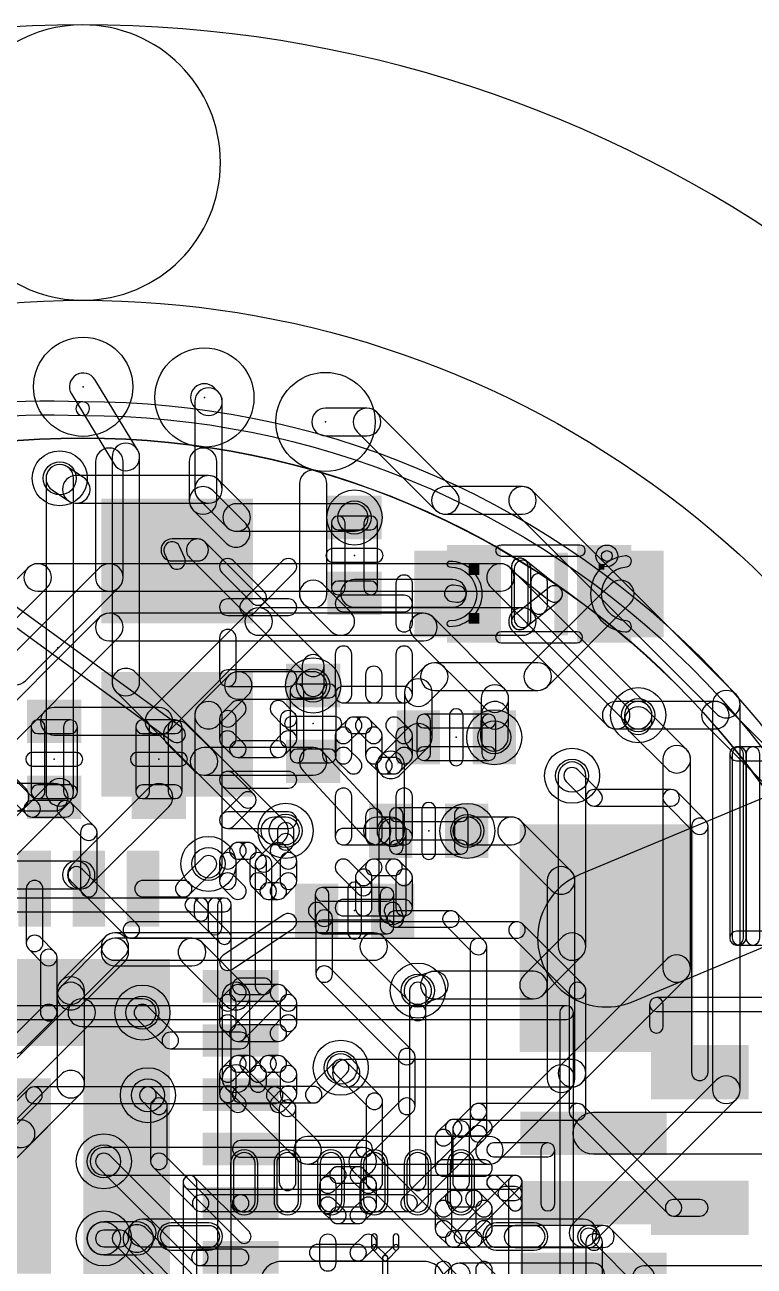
# Model space of a CAD drawing. Extents: x 0 to 2.5, y 0 to 3.1.
# Drawn here: x 0.6121 to 0.8769, y 1.5579 to 2.0087 of the extents above; entities that cross this region are included whole.
import ezdxf

# ---------------------------------------------------------------- set-up
doc = ezdxf.new("R2010")
doc.units = 0
for name, color, linetype in [('1', 22, 'CONTINUOUS'), ('15', 6, 'CONTINUOUS'), ('16', 175, 'CONTINUOUS'), ('17', 82, 'CONTINUOUS'), ('18', 82, 'CONTINUOUS'), ('19', 53, 'CONTINUOUS'), ('2', 4, 'CONTINUOUS'), ('21', 253, 'CONTINUOUS'), ('22', 253, 'CONTINUOUS'), ('23', 7, 'CONTINUOUS'), ('24', 7, 'CONTINUOUS'), ('31', 253, 'CONTINUOUS'), ('32', 253, 'CONTINUOUS'), ('46', 140, 'CONTINUOUS'), ('51', 253, 'CONTINUOUS')]:
    doc.layers.add(name, color=color, linetype=linetype)

# ---------------------------------------------------------------- blocks, each defined once
blk = doc.blocks.new('RECT')
blk.add_solid([(-0.5, -0.5), (0.5, -0.5), (-0.5, 0.5), (0.5, 0.5)])
blk = doc.blocks.new('RECT96000X40000R100')
blk.add_lwpolyline([(0.011811, 0), (0.011811, 0, 0.414214), (0.00689, 0.004921), (-0.00689, 0.004921, 0.414214), (-0.011811, 0), (-0.011811, 0, 0.414214), (-0.00689, -0.004921), (0.00689, -0.004921, 0.414214)], format="xyb", close=True)
blk = doc.blocks.new('RECT87872X31872R100')
blk.add_lwpolyline([(0.010811, 0), (0.010811, 0, 0.414214), (0.00689, 0.003921), (-0.00689, 0.003921, 0.414214), (-0.010811, 0), (-0.010811, 0, 0.414214), (-0.00689, -0.003921), (0.00689, -0.003921, 0.414214)], format="xyb", close=True)
blk = doc.blocks.new('RECT272000X246400R25')
blk.add_lwpolyline([(0.033465, -0.022736), (0.033465, 0.022736, 0.414214), (0.025886, 0.030315), (-0.025886, 0.030315, 0.414214), (-0.033465, 0.022736), (-0.033465, -0.022736, 0.414214), (-0.025886, -0.030315), (0.025886, -0.030315, 0.414214)], format="xyb", close=True)
blk = doc.blocks.new('ROUNDP')
blk.add_circle((0, 0), 0.5)
blk = doc.blocks.new('ROUNDV')
blk.add_circle((0, 0), 0.5)

msp = doc.modelspace()

# ---------------------------------------------------------------- linework, layer by layer
at = {"layer": '1'}
for points in [[(0.632973, 1.866793, 1), (0.633169, 1.871789, 0.267949), (0.356626, 1.726295, 1), (0.360854, 1.723627, -0.267949)], [(0.945531, 1.554331, 1), (0.950531, 1.554331, 0.414214), (0.633071, 1.871791, 1), (0.633071, 1.866791, -0.414214)], [(0.66552, 1.814), (0.67474, 1.814, 1), (0.67474, 1.822), (0.66552, 1.822, 1)], [(0.670081, 1.815251), (0.668247, 1.819251, 1), (0.662793, 1.816749), (0.664627, 1.812749, 1)], [(0.671912, 1.815172), (0.713912, 1.773172, 1), (0.719569, 1.778828), (0.677569, 1.820828, 1)], [(0.578976, 1.811574), (0.66559, 1.748582, 1), (0.669119, 1.753434), (0.582505, 1.816426, 1)], [(0.73174, 1.79722), (0.767433, 1.79722, 1), (0.767433, 1.80722), (0.73174, 1.80722, 1)], [(0.767122, 1.799237), (0.768933, 1.799048, 1), (0.769555, 1.805015), (0.767744, 1.805204, 1)], [(0.801803, 1.768464), (0.831835, 1.798496, 1), (0.824764, 1.805567), (0.794732, 1.775536, 1)], [(0.71274, 1.776), (0.71274, 1.76878, 1), (0.72074, 1.76878), (0.72074, 1.776, 1)], [(0.758465, 1.762653), (0.764276, 1.768464, 1), (0.757205, 1.775536), (0.751394, 1.769725, 1)], [(0.76074, 1.767), (0.798268, 1.767, 1), (0.798268, 1.777), (0.76074, 1.777, 1)], [(0.759929, 1.749969), (0.759929, 1.766189, 1), (0.749929, 1.766189), (0.749929, 1.749969, 1)], [(0.663819, 1.747472), (0.673606, 1.737685, 1), (0.680677, 1.744756), (0.67089, 1.754543, 1)], [(0.751394, 1.753504), (0.741394, 1.743504, 1), (0.748465, 1.736433), (0.758465, 1.746433, 1)], [(0.677142, 1.73622), (0.71674, 1.73622, 1), (0.71674, 1.74622), (0.677142, 1.74622, 1)], [(0.713062, 1.737834), (0.736314, 1.712582, 1), (0.74367, 1.719355), (0.720418, 1.744607, 1)], [(0.739929, 1.739969), (0.739929, 1.715969, 1), (0.749929, 1.715969), (0.749929, 1.739969, 1)], [(0.87048, 1.741476), (0.925598, 1.741476, 1), (0.925598, 1.746476), (0.87048, 1.746476, 1)], [(0.87298, 1.677047), (0.87298, 1.743976, 1), (0.86798, 1.743976), (0.86798, 1.677047, 1)], [(0.873886, 1.677047), (0.873886, 1.743976, 1), (0.868886, 1.743976), (0.868886, 1.677047, 1)], [(0.878886, 1.677047), (0.878886, 1.743976, 1), (0.873886, 1.743976), (0.873886, 1.677047, 1)], [(0.616861, 1.726121), (0.602861, 1.740121, 1), (0.598619, 1.735879), (0.612619, 1.721879, 1)], [(0.83289, 1.653986), (0.917535, 1.689419, 1), (0.898228, 1.735541), (0.813583, 1.700108, 1)], [(0.62674, 1.727), (0.61474, 1.727, 1), (0.61474, 1.721), (0.62674, 1.721, 1)], [(0.637405, 1.717578), (0.628861, 1.726121, 1), (0.624619, 1.721879), (0.633162, 1.713335, 1)], [(0.638283, 1.695), (0.638283, 1.715457, 1), (0.632283, 1.715457), (0.632283, 1.695, 1)], [(0.70374, 1.716), (0.70374, 1.712, 1), (0.70974, 1.712), (0.70974, 1.716, 1)], [(0.739992, 1.710969), (0.744929, 1.710969, 1), (0.744929, 1.720969), (0.739992, 1.720969, 1)], [(0.741394, 1.712433), (0.742016, 1.711811, 1), (0.749087, 1.718882), (0.748465, 1.719504, 1)], [(0.740551, 1.715346), (0.740551, 1.687031, 1), (0.750551, 1.687031), (0.750551, 1.715346, 1)], [(0.772488, 1.710969), (0.772709, 1.710969, 1), (0.772709, 1.720969), (0.772488, 1.720969, 1)], [(0.704619, 1.714121), (0.696619, 1.706121, 1), (0.700861, 1.701879), (0.708861, 1.709879, 1)], [(0.671861, 1.692879), (0.680861, 1.701879, 1), (0.676619, 1.706121), (0.667619, 1.697121, 1)], [(0.69574, 1.704), (0.69574, 1.659567, 1), (0.70174, 1.659567), (0.70174, 1.704, 1)], [(0.612598, 1.695), (0.612598, 1.675142, 1), (0.618598, 1.675142), (0.618598, 1.695, 1)], [(0.654969, 1.692), (0.66974, 1.692, 1), (0.66974, 1.698), (0.654969, 1.698, 1)], [(0.722861, 1.686405), (0.720113, 1.689153, 1), (0.715871, 1.68491), (0.718619, 1.682162, 1)], [(0.72374, 1.664), (0.72374, 1.684283, 1), (0.71774, 1.684283), (0.71774, 1.664, 1)], [(0.749423, 1.684966), (0.748391, 1.687998, 1), (0.742711, 1.686065), (0.743743, 1.683034, 1)], [(0.76674, 1.687), (0.746583, 1.687, 1), (0.746583, 1.681), (0.76674, 1.681, 1)], [(0.778861, 1.676121), (0.768861, 1.686121, 1), (0.764619, 1.681879), (0.774619, 1.671879, 1)], [(0.613477, 1.67302), (0.618619, 1.667879, 1), (0.622861, 1.672121), (0.61772, 1.677263, 1)], [(0.77974, 1.606), (0.77974, 1.674, 1), (0.77374, 1.674), (0.77374, 1.606, 1)], [(0.941346, 1.679547), (0.87048, 1.679547, 1), (0.87048, 1.674547), (0.941346, 1.674547, 1)], [(0.61774, 1.67), (0.61774, 1.65, 1), (0.62374, 1.65), (0.62374, 1.67, 1)], [(0.752861, 1.636121), (0.722861, 1.666121, 1), (0.718619, 1.661879), (0.748619, 1.631879, 1)], [(0.69874, 1.662567), (0.690402, 1.662567, 1), (0.690402, 1.656567), (0.69874, 1.656567, 1)], [(0.618619, 1.652121), (0.606619, 1.640121, 1), (0.610861, 1.635879), (0.622861, 1.647879, 1)], [(0.66698, 1.642003), (0.656861, 1.652121, 1), (0.652619, 1.647879), (0.662737, 1.637761, 1)], [(0.690402, 1.642882), (0.664858, 1.642882, 1), (0.664858, 1.636882), (0.690402, 1.636882, 1)], [(0.75374, 1.616), (0.75374, 1.634, 1), (0.74774, 1.634), (0.74774, 1.616, 1)], [(0.719058, 1.618076), (0.728861, 1.627879, 1), (0.724619, 1.632121), (0.714816, 1.622318, 1)], [(0.61328, 1.622121), (0.58395, 1.592791, 1), (0.588192, 1.588548), (0.617523, 1.617879, 1)], [(0.65674, 1.623), (0.615402, 1.623, 1), (0.615402, 1.617), (0.65674, 1.617, 1)], [(0.662861, 1.618121), (0.658861, 1.622121, 1), (0.654619, 1.617879), (0.658619, 1.613879, 1)], [(0.690402, 1.617197), (0.716937, 1.617197, 1), (0.716937, 1.623197), (0.690402, 1.623197, 1)], [(0.66374, 1.596), (0.66374, 1.616, 1), (0.65774, 1.616), (0.65774, 1.596, 1)], [(0.737373, 1.59839), (0.752861, 1.613879, 1), (0.748619, 1.618121), (0.733131, 1.602633, 1)], [(0.818512, 1.598681), (0.919693, 1.598681, 1), (0.919693, 1.613681), (0.818512, 1.613681, 1)], [(0.753688, 1.578705), (0.778861, 1.603879, 1), (0.774619, 1.608121), (0.749446, 1.582948, 1)], [(0.690402, 1.597512), (0.735252, 1.597512, 1), (0.735252, 1.603512), (0.690402, 1.603512, 1)], [(0.67772, 1.563263), (0.642861, 1.598121, 1), (0.638619, 1.593879), (0.673477, 1.55902, 1)], [(0.678035, 1.582948), (0.662861, 1.598121, 1), (0.658619, 1.593879), (0.673792, 1.578705, 1)], [(0.690402, 1.583827), (0.675913, 1.583827, 1), (0.675913, 1.577827), (0.690402, 1.577827, 1)], [(0.690402, 1.577827), (0.751567, 1.577827, 1), (0.751567, 1.583827), (0.690402, 1.583827, 1)], [(0.64674, 1.571), (0.64074, 1.571, 1), (0.64074, 1.565), (0.64674, 1.565, 1)], [(0.675405, 1.543578), (0.648861, 1.570121, 1), (0.644619, 1.565879), (0.671162, 1.539335, 1)], [(0.690402, 1.564142), (0.675598, 1.564142, 1), (0.675598, 1.558142), (0.690402, 1.558142, 1)], [(0.766912, 1.557828), (0.705912, 1.496828, 1), (0.711569, 1.491172), (0.772569, 1.552172, 1)], [(0.818512, 1.559), (0.76974, 1.559, 1), (0.76974, 1.551), (0.818512, 1.551, 1)]]:
    msp.add_lwpolyline(points, format="xyb", close=True, dxfattribs=at)
at = {"layer": '15'}
for points in [[(0.653013, 1.854337), (0.637509, 1.879841, 1), (0.628964, 1.874647), (0.644468, 1.849143, 1)], [(0.65374, 1.77), (0.65374, 1.85174, 1), (0.64374, 1.85174), (0.64374, 1.77, 1)], [(0.61974, 1.844), (0.61974, 1.73, 1), (0.62974, 1.73), (0.62974, 1.844, 1)], [(0.706276, 1.719536), (0.652276, 1.773536, 1), (0.645205, 1.766464), (0.699205, 1.712464, 1)], [(0.82974, 1.758), (0.82974, 1.756, 1), (0.83974, 1.756), (0.83974, 1.758, 1)], [(0.831205, 1.752464), (0.845205, 1.738464, 1), (0.852276, 1.745536), (0.838276, 1.759536, 1)], [(0.84374, 1.742), (0.84374, 1.666, 1), (0.85374, 1.666), (0.85374, 1.742, 1)], [(0.80574, 1.736), (0.80574, 1.674, 1), (0.81574, 1.674), (0.81574, 1.736, 1)], [(0.621205, 1.733536), (0.591205, 1.703536, 1), (0.598276, 1.696464), (0.628276, 1.726464, 1)], [(0.70674, 1.721), (0.70274, 1.721, 1), (0.70274, 1.711), (0.70674, 1.711, 1)], [(0.632276, 1.654464), (0.648276, 1.670464, 1), (0.641205, 1.677536), (0.625205, 1.661536, 1)], [(0.64474, 1.669), (0.73874, 1.669, 1), (0.73874, 1.679), (0.64474, 1.679, 1)], [(0.735205, 1.670464), (0.751205, 1.654464, 1), (0.758276, 1.661536), (0.742276, 1.677536, 1)], [(0.807205, 1.677536), (0.793205, 1.663536, 1), (0.800276, 1.656464), (0.814276, 1.670464, 1)], [(0.845205, 1.669536), (0.807205, 1.631536, 1), (0.814276, 1.624464), (0.852276, 1.662464, 1)], [(0.759159, 1.664743), (0.753159, 1.662743, 1), (0.756321, 1.653257), (0.762321, 1.655257, 1)], [(0.79674, 1.665), (0.76074, 1.665, 1), (0.76074, 1.655), (0.79674, 1.655, 1)], [(0.63374, 1.624), (0.63374, 1.658, 1), (0.62374, 1.658), (0.62374, 1.624, 1)], [(0.732276, 1.631536), (0.730276, 1.633536, 1), (0.723205, 1.626464), (0.725205, 1.624464, 1)], [(0.81074, 1.633), (0.72874, 1.633, 1), (0.72874, 1.623), (0.81074, 1.623, 1)], [(0.608276, 1.596464), (0.632276, 1.620464, 1), (0.625205, 1.627536), (0.601205, 1.603536, 1)], [(0.64074, 1.591), (0.73474, 1.591, 1), (0.73474, 1.601), (0.64074, 1.601, 1)], [(0.731205, 1.592464), (0.835205, 1.488464, 1), (0.842276, 1.495536), (0.738276, 1.599536, 1)]]:
    msp.add_lwpolyline(points, format="xyb", close=True, dxfattribs=at)
at = {"layer": '16'}
for points in [[(0.632973, 1.866793, 1), (0.633169, 1.871789, 0.267949), (0.356626, 1.726295, 1), (0.360854, 1.723627, -0.267949)], [(0.945531, 1.554331, 1), (0.950531, 1.554331, 0.414214), (0.633071, 1.871791, 1), (0.633071, 1.866791, -0.414214)], [(0.664276, 1.752244), (0.700496, 1.788464, 1), (0.693425, 1.795536), (0.657205, 1.759315, 1)], [(0.696961, 1.787), (0.79274, 1.787, 1), (0.79274, 1.797), (0.696961, 1.797, 1)], [(0.789205, 1.788464), (0.823205, 1.754464, 1), (0.830276, 1.761536), (0.796276, 1.795536, 1)], [(0.82674, 1.753), (0.83474, 1.753, 1), (0.83474, 1.763), (0.82674, 1.763, 1)], [(0.86274, 1.763), (0.83474, 1.763, 1), (0.83474, 1.753), (0.86274, 1.753, 1)], [(0.859205, 1.754464), (0.893205, 1.720464, 1), (0.900276, 1.727536), (0.866276, 1.761536, 1)], [(0.66074, 1.76078), (0.62274, 1.76078, 1), (0.62274, 1.75078), (0.66074, 1.75078, 1)], [(0.612055, 1.731756), (0.596276, 1.747536, 1), (0.589205, 1.740464), (0.604984, 1.724685, 1)], [(0.820861, 1.730121), (0.812861, 1.738121, 1), (0.808619, 1.733879), (0.816619, 1.725879, 1)], [(0.62274, 1.73322), (0.60852, 1.73322, 1), (0.60852, 1.72322), (0.62274, 1.72322, 1)], [(0.636055, 1.696464), (0.664276, 1.724685, 1), (0.657205, 1.731756), (0.628984, 1.703536, 1)], [(0.84674, 1.731), (0.81874, 1.731, 1), (0.81874, 1.725), (0.84674, 1.725, 1)], [(0.859224, 1.719759), (0.848861, 1.730121, 1), (0.844619, 1.725879), (0.854981, 1.715516, 1)], [(0.860102, 1.62835), (0.860102, 1.717638, 1), (0.854102, 1.717638), (0.854102, 1.62835, 1)], [(0.56674, 1.695), (0.63074, 1.695, 1), (0.63074, 1.705), (0.56674, 1.705, 1)], [(0.63074, 1.695), (0.63252, 1.695, 1), (0.63252, 1.705), (0.63074, 1.705, 1)], [(0.652861, 1.682121), (0.632861, 1.702121, 1), (0.628619, 1.697879), (0.648619, 1.677879, 1)], [(0.79074, 1.683), (0.65074, 1.683, 1), (0.65074, 1.677), (0.79074, 1.677, 1)], [(0.814861, 1.660121), (0.792861, 1.682121, 1), (0.788619, 1.677879), (0.810619, 1.655879, 1)], [(0.757693, 1.650029), (0.75774, 1.657982, 1), (0.75174, 1.658018), (0.751693, 1.650065, 1)], [(0.80974, 1.658), (0.80974, 1.614, 1), (0.81574, 1.614), (0.81574, 1.658, 1)], [(0.629205, 1.653536), (0.567205, 1.591536, 1), (0.574276, 1.584464), (0.636276, 1.646464, 1)], [(0.65474, 1.655), (0.63274, 1.655, 1), (0.63274, 1.645), (0.65474, 1.645, 1)], [(0.49374, 1.6475), (0.80874, 1.6475, 1), (0.80874, 1.6525), (0.49374, 1.6525, 1)], [(0.757693, 1.588386), (0.757693, 1.650047, 1), (0.751693, 1.650047), (0.751693, 1.588386, 1)], [(0.80624, 1.65), (0.80624, 1.45, 1), (0.81124, 1.45), (0.81124, 1.65, 1)], [(0.741066, 1.619917), (0.728861, 1.632121, 1), (0.724619, 1.627879), (0.736824, 1.615674, 1)], [(0.70274, 1.623), (0.65674, 1.623, 1), (0.65674, 1.617), (0.70274, 1.617, 1)], [(0.70957, 1.617413), (0.704861, 1.622121, 1), (0.700619, 1.617879), (0.705327, 1.61317, 1)], [(0.710449, 1.588386), (0.710449, 1.615291, 1), (0.704449, 1.615291), (0.704449, 1.588386, 1)], [(0.741945, 1.588386), (0.741945, 1.617795, 1), (0.735945, 1.617795), (0.735945, 1.588386, 1)], [(0.772562, 1.605579), (0.778861, 1.611879, 1), (0.774619, 1.616121), (0.76832, 1.609822, 1)], [(0.77674, 1.611), (0.81274, 1.611, 1), (0.81274, 1.617), (0.77674, 1.617, 1)], [(0.810619, 1.611879), (0.845481, 1.577016, 1), (0.849724, 1.581259), (0.814861, 1.616121, 1)], [(0.773441, 1.588386), (0.773441, 1.607701, 1), (0.767441, 1.607701), (0.767441, 1.588386, 1)], [(0.847602, 1.576138), (0.857102, 1.576138, 1), (0.857102, 1.582138), (0.847602, 1.582138, 1)], [(0.790126, 1.564701), (0.81674, 1.564701, 1), (0.81674, 1.572701), (0.790126, 1.572701, 1)], [(0.81674, 1.564701), (0.822039, 1.564701, 1), (0.822039, 1.572701), (0.81674, 1.572701, 1)], [(0.820861, 1.568822), (0.818861, 1.570822, 1), (0.814619, 1.566579), (0.816619, 1.564579, 1)], [(0.81574, 1.566701), (0.81574, 1.428, 1), (0.82174, 1.428), (0.82174, 1.566701, 1)], [(0.819211, 1.565872), (0.833912, 1.551172, 1), (0.839569, 1.556828), (0.824868, 1.571529, 1)], [(0.90874, 1.558), (0.83674, 1.558, 1), (0.83674, 1.55), (0.90874, 1.55, 1)]]:
    msp.add_lwpolyline(points, format="xyb", close=True, dxfattribs=at)
at = {"layer": '19'}
for radius in [0.304381, 0.304281]:
    msp.add_circle((0.633071, 1.554331), radius, dxfattribs=at)
at = {"layer": '2'}
for points in [[(0.682276, 1.875386), (0.680772, 1.87689, 1), (0.673701, 1.869819), (0.675205, 1.868315, 1)], [(0.68374, 1.84), (0.68374, 1.87185, 1), (0.67374, 1.87185), (0.67374, 1.84, 1)], [(0.736276, 1.869465), (0.721236, 1.869465, 1), (0.721236, 1.859465), (0.736276, 1.859465, 1)], [(0.768276, 1.839536), (0.739811, 1.868, 1), (0.73274, 1.860929), (0.761205, 1.832464, 1)], [(0.633514, 1.84416), (0.627514, 1.84816, 1), (0.621967, 1.83984), (0.627967, 1.83584, 1)], [(0.67874, 1.845), (0.63074, 1.845, 1), (0.63074, 1.835), (0.67874, 1.835, 1)], [(0.692496, 1.833315), (0.682276, 1.843536, 1), (0.675205, 1.836464), (0.685425, 1.826244, 1)], [(0.79274, 1.841), (0.76474, 1.841, 1), (0.76474, 1.831), (0.79274, 1.831, 1)], [(0.870276, 1.765536), (0.796276, 1.839536, 1), (0.789205, 1.832464), (0.863205, 1.758464, 1)], [(0.73174, 1.83478), (0.688961, 1.83478, 1), (0.688961, 1.82478), (0.73174, 1.82478, 1)], [(0.580276, 1.764464), (0.620276, 1.804464, 1), (0.613205, 1.811536), (0.573205, 1.771536, 1)], [(0.61674, 1.803), (0.78474, 1.803, 1), (0.78474, 1.813), (0.61674, 1.813, 1)], [(0.781205, 1.804464), (0.831205, 1.754464, 1), (0.838276, 1.761536), (0.788276, 1.811536, 1)], [(0.639205, 1.793536), (0.593205, 1.747536, 1), (0.600276, 1.740464), (0.646276, 1.786464, 1)], [(0.75674, 1.795), (0.64274, 1.795, 1), (0.64274, 1.785), (0.75674, 1.785, 1)], [(0.786244, 1.767567), (0.760276, 1.793536, 1), (0.753205, 1.786464), (0.779173, 1.760496, 1)], [(0.682276, 1.754464), (0.693055, 1.765244, 1), (0.685984, 1.772315), (0.675205, 1.761536, 1)], [(0.68952, 1.76378), (0.71674, 1.76378, 1), (0.71674, 1.77378), (0.68952, 1.77378, 1)], [(0.787709, 1.757969), (0.787709, 1.764031, 1), (0.777709, 1.764031), (0.777709, 1.757969, 1)], [(0.87174, 1.622), (0.87174, 1.762, 1), (0.86174, 1.762), (0.86174, 1.622, 1)], [(0.68374, 1.704), (0.68374, 1.758, 1), (0.67374, 1.758), (0.67374, 1.704, 1)], [(0.787486, 1.749831), (0.787707, 1.757831, 1), (0.777711, 1.758106), (0.77749, 1.750106, 1)], [(0.772709, 1.710969), (0.788772, 1.710969, 1), (0.788772, 1.720969), (0.772709, 1.720969, 1)], [(0.785236, 1.712433), (0.803205, 1.694464, 1), (0.810276, 1.701536), (0.792307, 1.719504, 1)], [(0.80174, 1.698), (0.80174, 1.626, 1), (0.81174, 1.626), (0.81174, 1.698, 1)], [(0.641205, 1.675536), (0.625205, 1.659536, 1), (0.632276, 1.652464), (0.648276, 1.668464, 1)], [(0.67274, 1.677), (0.64474, 1.677, 1), (0.64474, 1.667), (0.67274, 1.667, 1)], [(0.692276, 1.659536), (0.676276, 1.675536, 1), (0.669205, 1.668464), (0.685205, 1.652464, 1)], [(0.62374, 1.656), (0.62374, 1.624, 1), (0.63374, 1.624), (0.63374, 1.656, 1)], [(0.69374, 1.626), (0.69374, 1.656, 1), (0.68374, 1.656), (0.68374, 1.626, 1)], [(0.625205, 1.627536), (0.607205, 1.609536, 1), (0.614276, 1.602464), (0.632276, 1.620464, 1)], [(0.718276, 1.603536), (0.692276, 1.629536, 1), (0.685205, 1.622464), (0.711205, 1.596464, 1)], [(0.803205, 1.629536), (0.777205, 1.603536, 1), (0.784276, 1.596464), (0.810276, 1.622464, 1)], [(0.818276, 1.566464), (0.870276, 1.618464, 1), (0.863205, 1.625536), (0.811205, 1.573536, 1)], [(0.61074, 1.611), (0.58674, 1.611, 1), (0.58674, 1.601), (0.61074, 1.601, 1)], [(0.78074, 1.605), (0.71474, 1.605, 1), (0.71474, 1.595), (0.78074, 1.595, 1)], [(0.65274, 1.574), (0.64074, 1.574, 1), (0.64074, 1.562), (0.65274, 1.562, 1)], [(0.656276, 1.564464), (0.658276, 1.566464, 1), (0.651205, 1.573536), (0.649205, 1.571536, 1)], [(0.65474, 1.565), (0.81474, 1.565, 1), (0.81474, 1.575), (0.65474, 1.575, 1)], [(0.649205, 1.564464), (0.665205, 1.548464, 1), (0.672276, 1.555536), (0.656276, 1.571536, 1)]]:
    msp.add_lwpolyline(points, format="xyb", close=True, dxfattribs=at)
at = {"layer": '21'}
for points in [[(0.739614, 1.8185), (0.723866, 1.8185, 1), (0.723866, 1.8135), (0.739614, 1.8135, 1)], [(0.806146, 1.804374), (0.793646, 1.814374, 1), (0.789898, 1.809689), (0.802398, 1.799689, 1)], [(0.788772, 1.812031), (0.788772, 1.792031, 1), (0.794772, 1.792031), (0.794772, 1.812031, 1)], [(0.789772, 1.811231), (0.789772, 1.792831, 1), (0.795772, 1.792831), (0.795772, 1.811231, 1)], [(0.795772, 1.806431), (0.795772, 1.797631, 1), (0.801772, 1.797631), (0.801772, 1.806431, 1)], [(0.793646, 1.789689), (0.806146, 1.799689, 1), (0.802398, 1.804374), (0.789898, 1.794374, 1)], [(0.771209, 1.742094), (0.771209, 1.757843, 1), (0.766209, 1.757843), (0.766209, 1.742094, 1)], [(0.724614, 1.7575), (0.708866, 1.7575, 1), (0.708866, 1.7525), (0.724614, 1.7525, 1)], [(0.761209, 1.708094), (0.761209, 1.723843, 1), (0.756209, 1.723843), (0.756209, 1.708094, 1)], [(0.729272, 1.694906), (0.729272, 1.679157, 1), (0.734272, 1.679157), (0.734272, 1.694906, 1)], [(0.684496, 1.691594), (0.672685, 1.691594, 1), (0.672685, 1.686594), (0.684496, 1.686594, 1)], [(0.670917, 1.687327), (0.682728, 1.675516, 1), (0.686264, 1.679051), (0.674453, 1.690862, 1)], [(0.673571, 1.689094), (0.673571, 1.685709, 1), (0.678571, 1.685709), (0.678571, 1.689094, 1)], [(0.678571, 1.689094), (0.678571, 1.680709, 1), (0.683571, 1.680709), (0.683571, 1.689094, 1)], [(0.686996, 1.677283), (0.686996, 1.689094, 1), (0.681996, 1.689094), (0.681996, 1.677283, 1)], [(0.766182, 1.602452), (0.769852, 1.606122, 1), (0.765609, 1.610364), (0.76194, 1.606695, 1)], [(0.767731, 1.605243), (0.77874, 1.605243, 1), (0.77874, 1.611243), (0.767731, 1.611243, 1)], [(0.767061, 1.593564), (0.767061, 1.604573, 1), (0.761061, 1.604573), (0.761061, 1.593564, 1)], [(0.77874, 1.596564), (0.764061, 1.596564, 1), (0.764061, 1.590564), (0.77874, 1.590564, 1)], [(0.723609, 1.593176), (0.71994, 1.589507, 1), (0.724182, 1.585264), (0.727852, 1.588934, 1)], [(0.73307, 1.594055), (0.725731, 1.594055, 1), (0.725731, 1.588055), (0.73307, 1.588055, 1)], [(0.738861, 1.589507), (0.735192, 1.593176, 1), (0.730949, 1.588934), (0.734619, 1.585264, 1)], [(0.719061, 1.587385), (0.719061, 1.580046, 1), (0.725061, 1.580046), (0.725061, 1.587385, 1)], [(0.73974, 1.580046), (0.73974, 1.587385, 1), (0.73374, 1.587385), (0.73374, 1.580046, 1)], [(0.71994, 1.577924), (0.723609, 1.574255, 1), (0.727852, 1.578497), (0.724182, 1.582167, 1)], [(0.735192, 1.574255), (0.738861, 1.577924, 1), (0.734619, 1.582167), (0.730949, 1.578497, 1)], [(0.765609, 1.584582), (0.76194, 1.580913, 1), (0.766182, 1.57667), (0.769852, 1.58034, 1)], [(0.77507, 1.585461), (0.767731, 1.585461, 1), (0.767731, 1.579461), (0.77507, 1.579461, 1)], [(0.780861, 1.580913), (0.777192, 1.584582, 1), (0.772949, 1.58034), (0.776619, 1.57667, 1)], [(0.725731, 1.573376), (0.73307, 1.573376, 1), (0.73307, 1.579376), (0.725731, 1.579376, 1)], [(0.761061, 1.578791), (0.761061, 1.571452, 1), (0.767061, 1.571452), (0.767061, 1.578791, 1)], [(0.78174, 1.571452), (0.78174, 1.578791, 1), (0.77574, 1.578791), (0.77574, 1.571452, 1)], [(0.76194, 1.56933), (0.765609, 1.565661, 1), (0.769852, 1.569903), (0.766182, 1.573573, 1)], [(0.777192, 1.565661), (0.780861, 1.56933, 1), (0.776619, 1.573573), (0.772949, 1.569903, 1)], [(0.725061, 1.559188), (0.725061, 1.566527, 1), (0.719061, 1.566527), (0.719061, 1.559188, 1)], [(0.735192, 1.560736), (0.738861, 1.564406, 1), (0.734619, 1.568649), (0.730949, 1.564979, 1)], [(0.767731, 1.564782), (0.77507, 1.564782, 1), (0.77507, 1.570782), (0.767731, 1.570782, 1)], [(0.718391, 1.559858), (0.73307, 1.559858, 1), (0.73307, 1.565858), (0.718391, 1.565858, 1)], [(0.761061, 1.556679), (0.761061, 1.54567, 1), (0.767061, 1.54567), (0.767061, 1.556679, 1)], [(0.78174, 1.54567), (0.78174, 1.556679, 1), (0.77574, 1.556679), (0.77574, 1.54567, 1)]]:
    msp.add_lwpolyline(points, format="xyb", close=True, dxfattribs=at)
at = {"layer": '22'}
for points in [[(0.63774, 1.85), (0.63774, 1.808, 1), (0.64774, 1.808), (0.64774, 1.85, 1)], [(0.67174, 1.85), (0.67174, 1.836, 1), (0.68174, 1.836), (0.68174, 1.85, 1)], [(0.71174, 1.842), (0.71174, 1.802, 1), (0.72174, 1.802), (0.72174, 1.842, 1)], [(0.673205, 1.832464), (0.685205, 1.820464, 1), (0.692276, 1.827536), (0.680276, 1.839536, 1)], [(0.639205, 1.811536), (0.605205, 1.777536, 1), (0.612276, 1.770464), (0.646276, 1.804464, 1)], [(0.698871, 1.803009), (0.687861, 1.814018, 1), (0.683619, 1.809775), (0.694628, 1.798766, 1)], [(0.695201, 1.795096), (0.70988, 1.809775, 1), (0.705638, 1.814018), (0.690958, 1.799339, 1)], [(0.752759, 1.791218), (0.752759, 1.805897, 1), (0.746759, 1.805897), (0.746759, 1.791218, 1)], [(0.713205, 1.798464), (0.723205, 1.788464, 1), (0.730276, 1.795536), (0.720276, 1.805536, 1)], [(0.707759, 1.800218), (0.68574, 1.800218, 1), (0.68574, 1.794218), (0.707759, 1.794218, 1)], [(0.72774, 1.795557), (0.749759, 1.795557, 1), (0.749759, 1.801557), (0.72774, 1.801557, 1)], [(0.68874, 1.771436), (0.68874, 1.786115, 1), (0.68274, 1.786115), (0.68274, 1.771436, 1)], [(0.73074, 1.765436), (0.73074, 1.780115, 1), (0.72474, 1.780115), (0.72474, 1.765436, 1)], [(0.746759, 1.780115), (0.746759, 1.765436, 1), (0.752759, 1.765436), (0.752759, 1.780115, 1)], [(0.707759, 1.774436), (0.68574, 1.774436, 1), (0.68574, 1.768436), (0.707759, 1.768436, 1)], [(0.74175, 1.765436), (0.74175, 1.772775, 1), (0.73575, 1.772775), (0.73575, 1.765436, 1)], [(0.749759, 1.768436), (0.72774, 1.768436, 1), (0.72774, 1.762436), (0.749759, 1.762436, 1)], [(0.687861, 1.754542), (0.691531, 1.758211, 1), (0.687289, 1.762454), (0.683619, 1.758784, 1)], [(0.701968, 1.758211), (0.705638, 1.754542, 1), (0.70988, 1.758784), (0.70621, 1.762454, 1)], [(0.68874, 1.749323), (0.68874, 1.756663, 1), (0.68274, 1.756663), (0.68274, 1.749323, 1)], [(0.704759, 1.756663), (0.704759, 1.749323, 1), (0.710759, 1.749323), (0.710759, 1.756663, 1)], [(0.729289, 1.756454), (0.725619, 1.752785, 1), (0.729861, 1.748542), (0.733531, 1.752212, 1)], [(0.72474, 1.750663), (0.72474, 1.743324, 1), (0.73074, 1.743324), (0.73074, 1.750663, 1)], [(0.73508, 1.757333), (0.73141, 1.757333, 1), (0.73141, 1.751333), (0.73508, 1.751333, 1)], [(0.740871, 1.752785), (0.737201, 1.756454, 1), (0.732958, 1.752212), (0.736628, 1.748542, 1)], [(0.74175, 1.743324), (0.74175, 1.750663, 1), (0.73575, 1.750663), (0.73575, 1.743324, 1)], [(0.743968, 1.752212), (0.747638, 1.748542, 1), (0.75188, 1.752785), (0.74821, 1.756454, 1)], [(0.746759, 1.750663), (0.746759, 1.743324, 1), (0.752759, 1.743324), (0.752759, 1.750663, 1)], [(0.691531, 1.747775), (0.687861, 1.751445, 1), (0.683619, 1.747202), (0.687289, 1.743532, 1)], [(0.705638, 1.751445), (0.701968, 1.747775, 1), (0.70621, 1.743532), (0.70988, 1.747202, 1)], [(0.630614, 1.7445), (0.614866, 1.7445, 1), (0.614866, 1.7395), (0.630614, 1.7395, 1)], [(0.668614, 1.7445), (0.652866, 1.7445, 1), (0.652866, 1.7395), (0.668614, 1.7395, 1)], [(0.704089, 1.748654), (0.68941, 1.748654, 1), (0.68941, 1.742654), (0.704089, 1.742654, 1)], [(0.725619, 1.741202), (0.729289, 1.737533, 1), (0.733531, 1.741775), (0.729861, 1.745445, 1)], [(0.744541, 1.741775), (0.740871, 1.745445, 1), (0.736628, 1.741202), (0.740298, 1.737533, 1)], [(0.747638, 1.745445), (0.743968, 1.741775, 1), (0.74821, 1.737533), (0.75188, 1.741202, 1)], [(0.746089, 1.742654), (0.742419, 1.742654, 1), (0.742419, 1.736654), (0.746089, 1.736654, 1)], [(0.68574, 1.731551), (0.707759, 1.731551, 1), (0.707759, 1.737551), (0.68574, 1.737551, 1)], [(0.695201, 1.729333), (0.687861, 1.736672, 1), (0.683619, 1.732429), (0.690958, 1.72509, 1)], [(0.73074, 1.713872), (0.73074, 1.728551, 1), (0.72474, 1.728551), (0.72474, 1.713872, 1)], [(0.746759, 1.728551), (0.746759, 1.713872, 1), (0.752759, 1.713872), (0.752759, 1.728551, 1)], [(0.687861, 1.71775), (0.695201, 1.72509, 1), (0.690958, 1.729333), (0.683619, 1.721993, 1)], [(0.707759, 1.722872), (0.68574, 1.722872, 1), (0.68574, 1.716872), (0.707759, 1.716872, 1)], [(0.74175, 1.713872), (0.74175, 1.721211, 1), (0.73575, 1.721211), (0.73575, 1.713872, 1)], [(0.749759, 1.716872), (0.72774, 1.716872, 1), (0.72774, 1.710872), (0.749759, 1.710872, 1)], [(0.687289, 1.71089), (0.683619, 1.70722, 1), (0.687861, 1.702978), (0.691531, 1.706648, 1)], [(0.69308, 1.711769), (0.68941, 1.711769, 1), (0.68941, 1.705769), (0.69308, 1.705769, 1)], [(0.698871, 1.70722), (0.695201, 1.71089, 1), (0.690958, 1.706648), (0.694628, 1.702978, 1)], [(0.701968, 1.706648), (0.705638, 1.702978, 1), (0.70988, 1.70722), (0.70621, 1.71089, 1)], [(0.68274, 1.705099), (0.68274, 1.697759, 1), (0.68874, 1.697759), (0.68874, 1.705099, 1)], [(0.69975, 1.697759), (0.69975, 1.705099, 1), (0.69375, 1.705099), (0.69375, 1.697759, 1)], [(0.704759, 1.705099), (0.704759, 1.697759, 1), (0.710759, 1.697759), (0.710759, 1.705099, 1)], [(0.737201, 1.697551), (0.729861, 1.70489, 1), (0.725619, 1.700648), (0.732958, 1.693308, 1)], [(0.736628, 1.70489), (0.732958, 1.701221, 1), (0.737201, 1.696978), (0.740871, 1.700648, 1)], [(0.746089, 1.705769), (0.73875, 1.705769, 1), (0.73875, 1.699769), (0.746089, 1.699769, 1)], [(0.75188, 1.701221), (0.74821, 1.70489, 1), (0.743968, 1.700648), (0.747638, 1.696978, 1)], [(0.683619, 1.695638), (0.687289, 1.691968, 1), (0.691531, 1.696211), (0.687861, 1.699881, 1)], [(0.702541, 1.696211), (0.698871, 1.699881, 1), (0.694628, 1.695638), (0.698298, 1.691968, 1)], [(0.705638, 1.699881), (0.701968, 1.696211, 1), (0.70621, 1.691968), (0.70988, 1.695638, 1)], [(0.73208, 1.699099), (0.73208, 1.68809, 1), (0.73808, 1.68809), (0.73808, 1.699099, 1)], [(0.752759, 1.68809), (0.752759, 1.699099, 1), (0.746759, 1.699099), (0.746759, 1.68809, 1)], [(0.704089, 1.69709), (0.700419, 1.69709, 1), (0.700419, 1.69109), (0.704089, 1.69109, 1)], [(0.72774, 1.68509), (0.749759, 1.68509, 1), (0.749759, 1.69109), (0.72774, 1.69109, 1)], [(0.687404, 1.665812), (0.709423, 1.680491, 1), (0.706095, 1.685483), (0.684076, 1.670804, 1)], [(0.687289, 1.659326), (0.683619, 1.655656, 1), (0.687861, 1.651414), (0.691531, 1.655084, 1)], [(0.704089, 1.660205), (0.68941, 1.660205, 1), (0.68941, 1.654205), (0.704089, 1.654205, 1)], [(0.691531, 1.640404), (0.70621, 1.655084, 1), (0.701968, 1.659326), (0.687289, 1.644647, 1)], [(0.70988, 1.655656), (0.70621, 1.659326, 1), (0.701968, 1.655084), (0.705638, 1.651414, 1)], [(0.68274, 1.653535), (0.68274, 1.646195, 1), (0.68874, 1.646195), (0.68874, 1.653535, 1)], [(0.710759, 1.646195), (0.710759, 1.653535, 1), (0.704759, 1.653535), (0.704759, 1.646195, 1)], [(0.838854, 1.652957), (0.838854, 1.645083, 1), (0.843854, 1.645083), (0.843854, 1.652957, 1)], [(0.959465, 1.655457), (0.841354, 1.655457, 1), (0.841354, 1.650457), (0.959465, 1.650457, 1)], [(0.683619, 1.644074), (0.687289, 1.640404, 1), (0.691531, 1.644647), (0.687861, 1.648317, 1)], [(0.68941, 1.639526), (0.704089, 1.639526, 1), (0.704089, 1.645526), (0.68941, 1.645526, 1)], [(0.70621, 1.640404), (0.70988, 1.644074, 1), (0.705638, 1.648317), (0.701968, 1.644647, 1)], [(0.687289, 1.633544), (0.683619, 1.629874, 1), (0.687861, 1.625632), (0.691531, 1.629302, 1)], [(0.69308, 1.634423), (0.68941, 1.634423, 1), (0.68941, 1.628423), (0.69308, 1.628423, 1)], [(0.698871, 1.629874), (0.695201, 1.633544, 1), (0.690958, 1.629302), (0.694628, 1.625632, 1)], [(0.698298, 1.633544), (0.694628, 1.629874, 1), (0.698871, 1.625632), (0.702541, 1.629302, 1)], [(0.704089, 1.634423), (0.700419, 1.634423, 1), (0.700419, 1.628423), (0.704089, 1.628423, 1)], [(0.70988, 1.629874), (0.70621, 1.633544, 1), (0.701968, 1.629302), (0.705638, 1.625632, 1)], [(0.68274, 1.627753), (0.68274, 1.620414, 1), (0.68874, 1.620414), (0.68874, 1.627753, 1)], [(0.69375, 1.627753), (0.69375, 1.624083, 1), (0.69975, 1.624083), (0.69975, 1.627753, 1)], [(0.710759, 1.620414), (0.710759, 1.627753, 1), (0.704759, 1.627753), (0.704759, 1.620414, 1)], [(0.683619, 1.618292), (0.687289, 1.614622, 1), (0.691531, 1.618865), (0.687861, 1.622535, 1)], [(0.70621, 1.614622), (0.70988, 1.618292, 1), (0.705638, 1.622535), (0.701968, 1.618865, 1)], [(0.801937, 1.602697), (0.782252, 1.602697, 1), (0.782252, 1.597697), (0.801937, 1.597697, 1)], [(0.804437, 1.580512), (0.804437, 1.600197, 1), (0.799437, 1.600197), (0.799437, 1.580512, 1)], [(0.791894, 1.58228), (0.78402, 1.590154, 1), (0.780484, 1.586618), (0.788358, 1.578744, 1)], [(0.782252, 1.585886), (0.790126, 1.585886, 1), (0.790126, 1.590886), (0.782252, 1.590886, 1)], [(0.790126, 1.586831), (0.786307, 1.586831, 1), (0.786307, 1.581831), (0.790126, 1.581831, 1)], [(0.787626, 1.588386), (0.787626, 1.580512, 1), (0.792626, 1.580512), (0.792626, 1.588386, 1)]]:
    msp.add_lwpolyline(points, format="xyb", close=True, dxfattribs=at)
at = {"layer": '23'}
for points in [[(0.728335, 1.804189), (0.728335, 1.827811, 1), (0.723335, 1.827811), (0.723335, 1.804189, 1)], [(0.725835, 1.825311), (0.737646, 1.825311, 1), (0.737646, 1.830311), (0.725835, 1.830311, 1)], [(0.735146, 1.827811), (0.735146, 1.804189, 1), (0.740146, 1.804189), (0.740146, 1.827811, 1)], [(0.737646, 1.806689), (0.725835, 1.806689, 1), (0.725835, 1.801689), (0.737646, 1.801689, 1)], [(0.713335, 1.743189), (0.713335, 1.766811, 1), (0.708335, 1.766811), (0.708335, 1.743189, 1)], [(0.710835, 1.764311), (0.722646, 1.764311, 1), (0.722646, 1.769311), (0.710835, 1.769311, 1)], [(0.720146, 1.766811), (0.720146, 1.743189, 1), (0.725146, 1.743189), (0.725146, 1.766811, 1)], [(0.759398, 1.744063), (0.759398, 1.755874, 1), (0.754398, 1.755874), (0.754398, 1.744063, 1)], [(0.756898, 1.753374), (0.78052, 1.753374, 1), (0.78052, 1.758374), (0.756898, 1.758374, 1)], [(0.77802, 1.755874), (0.77802, 1.744063, 1), (0.78302, 1.744063), (0.78302, 1.755874, 1)], [(0.722646, 1.745689), (0.710835, 1.745689, 1), (0.710835, 1.740689), (0.722646, 1.740689, 1)], [(0.78052, 1.746563), (0.756898, 1.746563, 1), (0.756898, 1.741563), (0.78052, 1.741563, 1)], [(0.749398, 1.710063), (0.749398, 1.721874, 1), (0.744398, 1.721874), (0.744398, 1.710063, 1)], [(0.746898, 1.719374), (0.77052, 1.719374, 1), (0.77052, 1.724374), (0.746898, 1.724374, 1)], [(0.76802, 1.721874), (0.76802, 1.710063, 1), (0.77302, 1.710063), (0.77302, 1.721874, 1)], [(0.77052, 1.712563), (0.746898, 1.712563, 1), (0.746898, 1.707563), (0.77052, 1.707563, 1)], [(0.719961, 1.690437), (0.743583, 1.690437, 1), (0.743583, 1.695437), (0.719961, 1.695437, 1)], [(0.722461, 1.681126), (0.722461, 1.692937, 1), (0.717461, 1.692937), (0.717461, 1.681126, 1)], [(0.741083, 1.692937), (0.741083, 1.681126, 1), (0.746083, 1.681126), (0.746083, 1.692937, 1)], [(0.487646, 1.686594), (0.684496, 1.686594, 1), (0.684496, 1.691594), (0.487646, 1.691594, 1)], [(0.681996, 1.689094), (0.681996, 1.492244, 1), (0.686996, 1.492244), (0.686996, 1.689094, 1)], [(0.743583, 1.683626), (0.719961, 1.683626, 1), (0.719961, 1.678626), (0.743583, 1.678626, 1)]]:
    msp.add_lwpolyline(points, format="xyb", close=True, dxfattribs=at)
for p in [(0.633236, 1.877244), (0.677236, 1.873354), (0.721236, 1.864465), (0.73174, 1.816), (0.798772, 1.802031), (0.624047, 1.782504), (0.71674, 1.755), (0.768709, 1.749969), (0.758709, 1.715969), (0.731772, 1.687031)]:
    msp.add_point(p, dxfattribs=at)
at = {"layer": '24'}
for points in [[(0.628646, 1.756311), (0.616835, 1.756311, 1), (0.616835, 1.751311), (0.628646, 1.751311, 1)], [(0.614335, 1.753811), (0.614335, 1.730189, 1), (0.619335, 1.730189), (0.619335, 1.753811, 1)], [(0.631146, 1.730189), (0.631146, 1.753811, 1), (0.626146, 1.753811), (0.626146, 1.730189, 1)], [(0.666646, 1.756311), (0.654835, 1.756311, 1), (0.654835, 1.751311), (0.666646, 1.751311, 1)], [(0.652335, 1.753811), (0.652335, 1.730189, 1), (0.657335, 1.730189), (0.657335, 1.753811, 1)], [(0.669146, 1.730189), (0.669146, 1.753811, 1), (0.664146, 1.753811), (0.664146, 1.730189, 1)], [(0.616835, 1.727689), (0.628646, 1.727689, 1), (0.628646, 1.732689), (0.616835, 1.732689, 1)], [(0.654835, 1.727689), (0.666646, 1.727689, 1), (0.666646, 1.732689), (0.654835, 1.732689, 1)], [(0.790126, 1.590886), (0.672016, 1.590886, 1), (0.672016, 1.585886), (0.790126, 1.585886, 1)], [(0.669516, 1.588386), (0.669516, 1.470276, 1), (0.674516, 1.470276), (0.674516, 1.588386, 1)], [(0.670248, 1.586618), (0.689933, 1.566933, 1), (0.693469, 1.570469), (0.673784, 1.590154, 1)], [(0.788358, 1.590154), (0.768673, 1.570469, 1), (0.772209, 1.566933), (0.791894, 1.586618, 1)], [(0.792626, 1.470276), (0.792626, 1.588386, 1), (0.787626, 1.588386), (0.787626, 1.470276, 1)], [(0.739929, 1.564764), (0.739929, 1.568701, 1), (0.737961, 1.568701), (0.737961, 1.564764, 1)], [(0.745835, 1.568701), (0.745835, 1.564764, 1), (0.747803, 1.564764), (0.747803, 1.568701, 1)], [(0.743578, 1.561523), (0.739641, 1.56546, 1), (0.738249, 1.564068), (0.742186, 1.560131, 1)], [(0.746123, 1.56546), (0.742186, 1.561523, 1), (0.743578, 1.560131), (0.747515, 1.564068, 1)], [(0.741898, 1.560827), (0.741898, 1.552953, 1), (0.743866, 1.552953), (0.743866, 1.560827, 1)]]:
    msp.add_lwpolyline(points, format="xyb", close=True, dxfattribs=at)
for p in [(0.62274, 1.742), (0.66074, 1.742)]:
    msp.add_point(p, dxfattribs=at)
at = {"layer": '46'}
for points in [[(0.633084, 1.908661, 1), (0.633057, 2.008661, 0.32219), (0.202598, 1.698978, 1), (0.297402, 1.667163, -0.32219)], [(0.96874, 1.667163, 1), (1.063544, 1.698978, 0.32219), (0.633084, 2.008661, 1), (0.633057, 1.908661, -0.32219)]]:
    msp.add_lwpolyline(points, format="xyb", close=True, dxfattribs=at)
at = {"layer": '51'}
for points in [[(0.813535, 1.81978), (0.784992, 1.81978, 1), (0.784992, 1.81578), (0.813535, 1.81578, 1)], [(0.766291, 1.792205, 1), (0.766291, 1.790205, 1), (0.766291, 1.813858, 1), (0.766291, 1.811858, -1)], [(0.830441, 1.81185, 1), (0.830094, 1.815835, 0.916777), (0.830094, 1.788228, 1), (0.830441, 1.792213, -0.916777)], [(0.812551, 1.788283), (0.784992, 1.788283, 1), (0.784992, 1.784283), (0.812551, 1.784283, 1)]]:
    msp.add_lwpolyline(points, format="xyb", close=True, dxfattribs=at)
for radius in [0.003953, 0.001953]:
    msp.add_circle((0.823378, 1.815811), radius, dxfattribs=at)

# ---------------------------------------------------------------- block references
at = {"layer": '1'}
for p, xscale, yscale in [((0.667354, 1.814), 0.055118, 0.045276), ((0.667354, 1.751008), 0.055118, 0.045276), ((0.615598, 1.695), 0.011811, 0.027559), ((0.635283, 1.695), 0.011811, 0.027559), ((0.654969, 1.695), 0.011811, 0.027559), ((0.717992, 1.687031), 0.015748, 0.019685), ((0.745551, 1.687031), 0.015748, 0.019685)]:
    msp.add_blockref('RECT', p, dxfattribs=dict(at, xscale=xscale, yscale=yscale))
for p, xscale, yscale, rotation in [((0.73174, 1.82978), 0.015748, 0.019685, 270), ((0.769244, 1.802031), 0.031496, 0.031496, 270), ((0.828299, 1.802031), 0.031496, 0.031496, 270), ((0.73174, 1.80222), 0.015748, 0.019685, 270), ((0.71674, 1.76878), 0.015748, 0.019685, 270), ((0.754929, 1.749969), 0.015748, 0.019685, 180), ((0.782488, 1.749969), 0.015748, 0.019685, 180), ((0.71674, 1.74122), 0.015748, 0.019685, 270), ((0.744929, 1.715969), 0.015748, 0.019685, 180), ((0.772488, 1.715969), 0.015748, 0.019685, 180), ((0.823236, 1.677047), 0.082677, 0.062992, 90), ((0.690402, 1.659567), 0.011811, 0.027559, 270), ((0.690402, 1.639882), 0.011811, 0.027559, 270), ((0.586071, 1.590669), 0.070866, 0.070866, 270), ((0.690402, 1.620197), 0.011811, 0.027559, 270), ((0.818512, 1.606181), 0.015748, 0.05315, 90), ((0.690402, 1.600512), 0.011811, 0.027559, 270), ((0.690402, 1.580827), 0.011811, 0.027559, 270), ((0.818512, 1.580984), 0.015748, 0.05315, 90), ((0.690402, 1.561142), 0.011811, 0.027559, 270), ((0.818512, 1.555), 0.015748, 0.05315, 90)]:
    msp.add_blockref('RECT', p, dxfattribs=dict(at, xscale=xscale, yscale=yscale, rotation=rotation))
at = {"layer": '16', "yscale": 0.019685}
for p, xscale, rotation in [((0.62274, 1.75578), 0.015748, 90), ((0.66074, 1.75578), 0.015748, 90), ((0.62274, 1.72822), 0.015748, 90), ((0.66074, 1.72822), 0.015748, 90), ((0.857102, 1.62835), 0.035433, 180), ((0.857102, 1.579138), 0.035433, 180)]:
    msp.add_blockref('RECT', p, dxfattribs=dict(at, xscale=xscale, rotation=rotation))
at = {"layer": '16'}
for name, p, rotation in [('RECT96000X40000R100', (0.691701, 1.588386), 270), ('RECT96000X40000R100', (0.707449, 1.588386), 270), ('RECT96000X40000R100', (0.723197, 1.588386), 270), ('RECT96000X40000R100', (0.738945, 1.588386), 270), ('RECT96000X40000R100', (0.754693, 1.588386), 270), ('RECT96000X40000R100', (0.770441, 1.588386), 270), ('RECT96000X40000R100', (0.790126, 1.568701), 180), ('RECT272000X246400R25', (0.731071, 1.529331), 180)]:
    msp.add_blockref(name, p, dxfattribs=dict(at, rotation=rotation))
msp.add_blockref('RECT96000X40000R100', (0.672016, 1.568701), dxfattribs=at)
at = {"layer": '17', "xscale": 0.036, "yscale": 0.036}
for p in [(0.633236, 1.877244), (0.633236, 1.877244), (0.633236, 1.877244), (0.633236, 1.877244), (0.677236, 1.873354), (0.677236, 1.873354), (0.677236, 1.873354), (0.677236, 1.873354), (0.721236, 1.864465), (0.721236, 1.864465), (0.721236, 1.864465), (0.721236, 1.864465)]:
    msp.add_blockref('ROUNDP', p, dxfattribs=at)
at = {"layer": '18'}
for p, xscale, yscale in [((0.62474, 1.844), 0.02, 0.02), ((0.62474, 1.844), 0.02, 0.02), ((0.62474, 1.844), 0.012, 0.012), ((0.62474, 1.844), 0.012, 0.012), ((0.73174, 1.82978), 0.02, 0.02), ((0.73174, 1.82978), 0.02, 0.02), ((0.73174, 1.82978), 0.012, 0.012), ((0.73174, 1.82978), 0.012, 0.012), ((0.71674, 1.76878), 0.02, 0.02), ((0.71674, 1.76878), 0.02, 0.02), ((0.71674, 1.76878), 0.012, 0.012), ((0.71674, 1.76878), 0.012, 0.012), ((0.83474, 1.758), 0.02, 0.02), ((0.83474, 1.758), 0.02, 0.02), ((0.83474, 1.758), 0.012, 0.012), ((0.83474, 1.758), 0.012, 0.012), ((0.782488, 1.749969), 0.02, 0.02), ((0.782488, 1.749969), 0.02, 0.02), ((0.782488, 1.749969), 0.012, 0.012), ((0.782488, 1.749969), 0.012, 0.012), ((0.81074, 1.736), 0.02, 0.02), ((0.81074, 1.736), 0.02, 0.02), ((0.81074, 1.736), 0.012, 0.012), ((0.81074, 1.736), 0.012, 0.012), ((0.70674, 1.716), 0.02, 0.02), ((0.70674, 1.716), 0.02, 0.02), ((0.70674, 1.716), 0.012, 0.012), ((0.70674, 1.716), 0.012, 0.012), ((0.772709, 1.715969), 0.02, 0.02), ((0.772709, 1.715969), 0.02, 0.02), ((0.772709, 1.715969), 0.012, 0.012), ((0.772709, 1.715969), 0.012, 0.012), ((0.67874, 1.704), 0.02, 0.02), ((0.67874, 1.704), 0.02, 0.02), ((0.67874, 1.704), 0.012, 0.012), ((0.67874, 1.704), 0.012, 0.012), ((0.75474, 1.658), 0.02, 0.02), ((0.75474, 1.658), 0.02, 0.02), ((0.75474, 1.658), 0.012, 0.012), ((0.75474, 1.658), 0.012, 0.012), ((0.65474, 1.65), 0.02, 0.02), ((0.65474, 1.65), 0.02, 0.02), ((0.65474, 1.65), 0.012, 0.012), ((0.65474, 1.65), 0.012, 0.012), ((0.72674, 1.63), 0.02, 0.02), ((0.72674, 1.63), 0.02, 0.02), ((0.72674, 1.63), 0.012, 0.012), ((0.72674, 1.63), 0.012, 0.012), ((0.65674, 1.62), 0.02, 0.02), ((0.65674, 1.62), 0.02, 0.02), ((0.65674, 1.62), 0.012, 0.012), ((0.65674, 1.62), 0.012, 0.012), ((0.64074, 1.596), 0.02, 0.02), ((0.64074, 1.596), 0.02, 0.02), ((0.64074, 1.596), 0.012, 0.012), ((0.64074, 1.596), 0.012, 0.012), ((0.64074, 1.568), 0.02, 0.02), ((0.64074, 1.568), 0.02, 0.02), ((0.64074, 1.568), 0.012, 0.012), ((0.64074, 1.568), 0.012, 0.012)]:
    msp.add_blockref('ROUNDV', p, dxfattribs=dict(at, xscale=xscale, yscale=yscale))
at = {"layer": '21', "rotation": 270}
for p, xscale, yscale in [((0.806772, 1.802031), 0.03, 0.005), ((0.586071, 1.653661), 0.031496, 0.15748), ((0.649063, 1.590669), 0.15748, 0.031496)]:
    msp.add_blockref('RECT', p, dxfattribs=dict(at, xscale=xscale, yscale=yscale))
at = {"layer": '31'}
for p, xscale, yscale in [((0.667354, 1.814), 0.053118, 0.043276), ((0.667354, 1.751008), 0.053118, 0.043276), ((0.615598, 1.695), 0.009811, 0.025559), ((0.635283, 1.695), 0.009811, 0.025559), ((0.654969, 1.695), 0.009811, 0.025559), ((0.717992, 1.687031), 0.013748, 0.017685), ((0.745551, 1.687031), 0.013748, 0.017685)]:
    msp.add_blockref('RECT', p, dxfattribs=dict(at, xscale=xscale, yscale=yscale))
for p, xscale, yscale, rotation in [((0.73174, 1.82978), 0.013748, 0.017685, 270), ((0.769244, 1.802031), 0.029496, 0.029496, 270), ((0.828299, 1.802031), 0.029496, 0.029496, 270), ((0.73174, 1.80222), 0.013748, 0.017685, 270), ((0.71674, 1.76878), 0.013748, 0.017685, 270), ((0.754929, 1.749969), 0.013748, 0.017685, 180), ((0.782488, 1.749969), 0.013748, 0.017685, 180), ((0.71674, 1.74122), 0.013748, 0.017685, 270), ((0.744929, 1.715969), 0.013748, 0.017685, 180), ((0.772488, 1.715969), 0.013748, 0.017685, 180), ((0.823236, 1.677047), 0.080677, 0.060992, 90), ((0.690402, 1.659567), 0.009811, 0.025559, 270), ((0.690402, 1.639882), 0.009811, 0.025559, 270), ((0.690402, 1.620197), 0.009811, 0.025559, 270), ((0.603787, 1.608386), 0.027559, 0.027559, 270), ((0.818512, 1.606181), 0.013748, 0.05115, 90), ((0.690402, 1.600512), 0.009811, 0.025559, 270), ((0.603787, 1.572953), 0.027559, 0.027559, 270), ((0.818512, 1.580984), 0.013748, 0.05115, 90), ((0.690402, 1.580827), 0.009811, 0.025559, 270), ((0.690402, 1.561142), 0.009811, 0.025559, 270), ((0.818512, 1.555), 0.013748, 0.05115, 90)]:
    msp.add_blockref('RECT', p, dxfattribs=dict(at, xscale=xscale, yscale=yscale, rotation=rotation))
at = {"layer": '32', "yscale": 0.017685}
for p, xscale, rotation in [((0.62274, 1.75578), 0.013748, 90), ((0.66074, 1.75578), 0.013748, 90), ((0.62274, 1.72822), 0.013748, 90), ((0.66074, 1.72822), 0.013748, 90), ((0.857102, 1.62835), 0.033433, 180), ((0.857102, 1.579138), 0.033433, 180)]:
    msp.add_blockref('RECT', p, dxfattribs=dict(at, xscale=xscale, rotation=rotation))
at = {"layer": '32'}
for p, rotation in [((0.691701, 1.588386), 270), ((0.707449, 1.588386), 270), ((0.723197, 1.588386), 270), ((0.738945, 1.588386), 270), ((0.754693, 1.588386), 270), ((0.770441, 1.588386), 270), ((0.790126, 1.568701), 180)]:
    msp.add_blockref('RECT87872X31872R100', p, dxfattribs=dict(at, rotation=rotation))
msp.add_blockref('RECT87872X31872R100', (0.672016, 1.568701), dxfattribs=at)
at = {"layer": '51', "rotation": 270}
for p, xscale, yscale in [((0.77515, 1.815811), 0.007874, 0.019685), ((0.819933, 1.818764), 0.001969, 0.014764), ((0.81698, 1.802031), 0.035433, 0.008858), ((0.829283, 1.815811), 0.007874, 0.005906), ((0.77515, 1.81089), 0.003937, 0.003937), ((0.780563, 1.802031), 0.021654, 0.008858), ((0.821409, 1.811874), 0.001969, 0.001969), ((0.77515, 1.793173), 0.003937, 0.003937), ((0.77515, 1.788252), 0.007874, 0.019685), ((0.826331, 1.788252), 0.007874, 0.011811)]:
    msp.add_blockref('RECT', p, dxfattribs=dict(at, xscale=xscale, yscale=yscale))

doc.saveas('drawing.dxf')
